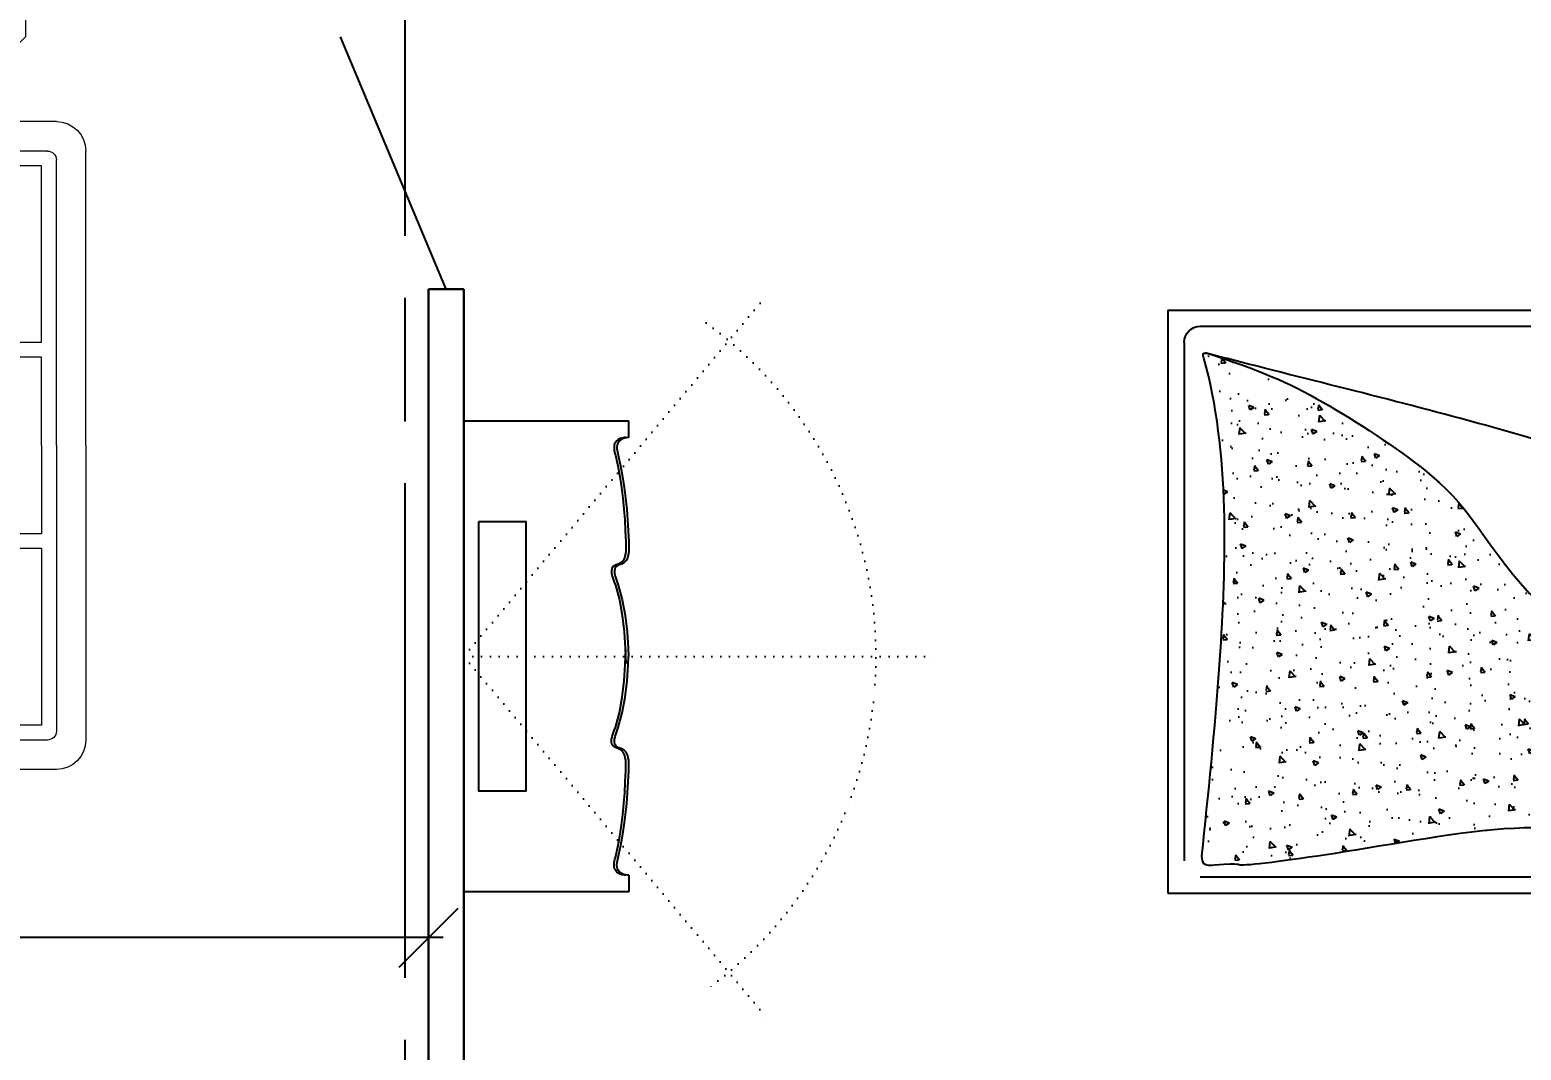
# Model space of a CAD drawing. Header units: inches. Extents: x 2870606 to 3671143, y -733551 to -473558.
# Drawn here: x 3565669 to 3570736, y -517377 to -513912 of the extents above; entities that cross this region are included whole.
import ezdxf

# ---------------------------------------------------------------- set-up
doc = ezdxf.new("R2010")
doc.units = ezdxf.units.IN
doc.header["$MEASUREMENT"] = 0
for name, pattern in [('ACAD_ISO07W100', [3, 0, -3]), ('ACAD_ISO08W100', [36, 24, -3, 6, -3]), ('NIEIOIAY', [0])]:
    doc.linetypes.add(name, pattern=pattern)
doc.layers.add('100_FURNITURE', color=25, linetype='Continuous')
doc.layers.add('МЕБЕЛИРОВКА', color=7, linetype='Continuous')
doc.styles.add('J~stule', font='dutch.ttf')
doc.dimstyles.new('J~style', dxfattribs={"dimscale": 100, "dimtxt": 2.5, "dimasz": 2, "dimexe": 0.55, "dimexo": 0.725, "dimtad": 1, "dimdec": 0, "dimdsep": 46, "dimtxsty": 'J~stule', "dimblk": 'OBLIQUE', "dimcen": 2, "dimdle": 0.5, "dimadec": 0, "dimazin": 0, "dimtfac": 1, "dimtdec": 0, "dimtmove": 0, "dimatfit": 3, "dimfxl": 1, "dimarcsym": 0})

# ---------------------------------------------------------------- blocks, each defined once
blk = doc.blocks.new('iy6tito6ot76o')
at = {"layer": '100_FURNITURE'}
h = blk.add_hatch(dxfattribs=at)
h.set_pattern_fill('AR-CONC', color=256, angle=180, style=0)
h.set_pattern_definition([(230, (2869573.83, 216895.09), (-182.18467, 15.9391), [19.05, -209.55]), (175, (2869573.83, 216895.1), (35.2428, -191.05664), [15.24, -167.64]), (280.451, (2869558.65, 216896.42), (-146.9425, -175.1167), [16.19, -178.09]), (226.1842, (2869573.83, 216844.3), (-271.079, 42.0423), [28.575, -314.325]), (276.6356, (2869551.24, 216847.8), (-237.4042, -247.4256), [24.285, -267.135]), (171.184, (2869573.83, 216844.3), (-237.4046, -247.4251), [22.86, -251.46]), (201, (2869548.43, 216856.99), (-151.6149, 102.2655), [19.05, -209.55]), (146, (2869548.43, 216857), (-61.802, -184.188), [15.24, -167.64]), (251.4514, (2869535.8, 216865.51), (-213.4165, -81.92286), [16.19, -178.09]), (217.5, (2869573.83, 216895.09), (-3.0886, -84.55504), [0, -165.608, 0, -170.18, 0, -168.275]), (187.5, (2869573.83, 216895.09), (-66.81966, -100.18057), [0, -97.028, 0, -161.798, 0, -64.135]), (147.5, (2869630.474, 216895.09), (-135.590595, 5.72874), [0, -63.5, 0, -198.12, 0, -262.89]), (137.5, (2869655.87, 216895.09), (-148.12918, -25.4265), [0, -82.55, 0, -131.572, 0, -186.69])])
edge = h.paths.add_edge_path()
edge.add_spline(control_points=[(2850367.2, 262864), (2850389.4, 262654.6), (2850440.9, 262169.8), (2850463.6, 261479.6), (2850367.5, 261149.4), (2850389.5, 261156.6), (2850404.1, 261161.5), (2850404.7, 261161.7)], knot_values=[5766.267478, 5766.267478, 5766.267478, 5766.267478, 6326.544882, 7063.125625, 7075.853468, 7104.137891, 7105.215597, 7105.215597, 7105.215597, 7105.215597], degree=3, periodic=0)
edge.add_spline(control_points=[(2850404.7, 261161.7), (2850593, 261224.6), (2850752.5, 261295.9), (2851288, 261646.3), (2851309.4, 261782), (2851491, 261982.6), (2851582.2, 261825.2), (2851682.7, 261708.1), (2851788, 261619.1), (2851869.7, 261557.4), (2851832.7, 261609.1), (2851812.4, 261639), (2851802.7, 261653.8)], knot_values=[7105.215597, 7105.215597, 7105.215597, 7105.215597, 7482.255608, 7822.118426, 8365.070605, 8376.683952, 8384.467459, 8620.875161, 8806.816714, 8824.217175, 8839.174614, 8855.523867, 8855.523867, 8855.523867, 8855.523867], degree=3, periodic=0)
edge.add_arc((2851966.2, 261616.1), 167.9, 526.9789, 526.98, ccw=False)
edge.add_spline(control_points=[(2851802.7, 261653.8), (2851779, 261690), (2851760.5, 261721.1), (2851746.3, 261748.3)], knot_values=[8855.523867, 8855.523867, 8855.523867, 8855.523867, 8895.532423, 8895.532423, 8895.532423, 8895.532423], degree=3, periodic=0)
edge.add_spline(control_points=[(2851746.3, 261748.3), (2851694.4, 261847.4), (2851703.8, 261964.3), (2851729.9, 262096.9), (2851751.6, 262173.7)], knot_values=[8895.532423, 8895.532423, 8895.532423, 8895.532423, 9041.086843, 9254.378307, 9254.378307, 9254.378307, 9254.378307], degree=3, periodic=0)
edge.add_spline(control_points=[(2851751.6, 262173.7), (2851738.6, 262218.6), (2851707, 262358.1), (2851737.1, 262501.7), (2851757.5, 262598.9)], knot_values=[94.285977, 94.285977, 94.285977, 94.285977, 220.862167, 485.908125, 485.908125, 485.908125, 485.908125], degree=3, periodic=0)
edge.add_spline(control_points=[(2851757.5, 262598.9), (2851757.6, 262603.6), (2851759.9, 262647.6), (2851772.5, 262691.4), (2851783.7, 262730.5)], knot_values=[0, 0, 0, 0, 13.110285, 122.324981, 122.324981, 122.324981, 122.324981], degree=3, periodic=0)
edge.add_spline(control_points=[(2851783.7, 262730.5), (2851825.7, 262706.3), (2851881.3, 262674.3), (2851940.6, 262674.3), (2851955.1, 262675.8)], knot_values=[0, 0, 0, 0, 126.546295, 167.288555, 167.288555, 167.288555, 167.288555], degree=3, periodic=0)
edge.add_spline(control_points=[(2851955.1, 262675.8), (2851965.2, 262710.7), (2851974.6, 262752.8), (2851982.1, 262812.5), (2851747.2, 262790.7), (2851480.4, 262735), (2850869.8, 262853.1), (2850438.8, 262906.9), (2850513.6, 262885.6), (2850371.1, 262898.6), (2850368.3, 262874), (2850367.2, 262864)], knot_values=[3985.05903, 3985.05903, 3985.05903, 3985.05903, 4080.88352, 4095.097586, 4129.948642, 4553.773643, 5047.299708, 5447.379817, 5706.978712, 5742.134282, 5766.267478, 5766.267478, 5766.267478, 5766.267478], degree=3, periodic=0)
for p, q in [((2852460.1, 263509.7), (2851960, 263509.7)), ((2851960, 263509.7), (2851960, 263009.3)), ((2852460.1, 263009.3), (2852460.1, 263509.7)), ((2852225.7, 263094.2), (2852294.2, 263169.5)), ((2852294.2, 263169.5), (2852245.4, 263079.6)), ((2850252.1, 261009.6), (2850252.1, 262989.6)), ((2850252.1, 262989.6), (2852460.1, 262989.6)), ((2851960, 263009.3), (2852460.1, 263009.3)), ((2852184.8, 262741.2), (2852184.8, 262989.6)), ((2852404.7, 261009.6), (2852404.7, 262989.6)), ((2852460.1, 261009.6), (2852460.1, 262989.6)), ((2850362.1, 262934.6), (2852100.3, 262934.6)), ((2850307.1, 261119.6), (2850307.1, 262879.6)), ((2852155.3, 262736.7), (2852155.3, 262879.6)), ((2852155.3, 261867), (2852155.3, 262132.2)), ((2852184.8, 261862.5), (2852184.8, 262136.8)), ((2852155.3, 261119.6), (2852155.3, 261262.6)), ((2852184.8, 261009.6), (2852184.8, 261258.1)), ((2850362.1, 261064.6), (2852100.3, 261064.6)), ((2850252.1, 261009.6), (2852460.1, 261009.6)), ((2851960, 260489.5), (2851960, 260989.9)), ((2851960, 260989.9), (2852460.1, 260989.9)), ((2852460.1, 260989.9), (2852460.1, 260489.5)), ((2852294.2, 260829.7), (2852245.4, 260919.7)), ((2852225.7, 260905.1), (2852294.2, 260829.7)), ((2852460.1, 260489.5), (2851960, 260489.5))]:
    blk.add_line(p, q, dxfattribs=at)
for centre, radius in [((2852308.5, 263185.3), 123.2), ((2852308.5, 263185.3), 117.5), ((2852308.5, 263185.3), 27), ((2852308.5, 263185.3), 21.3), ((2852308.5, 263185.3), 10), ((2852308.5, 260813.9), 123.2), ((2852308.5, 260813.9), 117.5), ((2852308.5, 260813.9), 27), ((2852308.5, 260813.9), 21.3), ((2852308.5, 260813.9), 10)]:
    blk.add_circle(centre, radius, dxfattribs=at)
for centre, radius, start, end in [((2852100.3, 262879.6), 55, 0, 90), ((2852103.3, 262398.3), 303.3, 106.1016, 156.9049), ((2852003.2, 262220.7), 195.6, 95.3037, 182.1083), ((2852009.3, 262387.1), 275.3, 310.1552, 1.8905), ((2851966.2, 261616.1), 167.9, 82.3063, 166.9792), ((2852005.4, 261736.6), 293.4, 274.1611, 352.3438), ((2852098.9, 261736.2), 432.5, 234.7782, 256.1183), ((2850362.1, 261119.6), 55, 180, 270), ((2852100.3, 261119.6), 55, 270, 0)]:
    blk.add_arc(centre, radius, start, end, dxfattribs=at)
for points, knots in [([(2851955.1, 262675.8), (2851965.2, 262710.7), (2851974.6, 262752.8), (2851982.1, 262812.5), (2851747.2, 262790.7), (2851480.4, 262735), (2850869.8, 262853.1), (2850438.8, 262906.9), (2850513.6, 262885.6), (2850371.1, 262898.6), (2850368.3, 262874), (2850367.2, 262864)], [3985.05903, 3985.05903, 3985.05903, 3985.05903, 4080.88352, 4095.097586, 4129.948642, 4553.773643, 5047.299708, 5447.379817, 5706.978712, 5742.134282, 5766.267478, 5766.267478, 5766.267478, 5766.267478]), ([(2850367.2, 262864), (2850389.4, 262654.6), (2850440.9, 262169.8), (2850463.6, 261479.6), (2850367.5, 261149.4), (2850586.3, 261221.6), (2850752, 261295.6), (2851288, 261646.3), (2851309.4, 261782), (2851491, 261982.6), (2851582.2, 261825.2), (2851682.7, 261708.1), (2851788, 261619.1), (2851869.7, 261557.4), (2851691.7, 261806.2), (2851699.7, 261943.5), (2851729.9, 262096.9), (2851751.6, 262173.7)], [5766.267478, 5766.267478, 5766.267478, 5766.267478, 6326.544882, 7063.125625, 7075.853468, 7104.137891, 7482.255608, 7822.118426, 8365.070605, 8376.683952, 8384.467459, 8620.875161, 8806.816714, 8824.217175, 8839.174614, 9041.086843, 9254.378307, 9254.378307, 9254.378307, 9254.378307]), ([(2851802.7, 261653.8), (2851805.7, 261670.6), (2851818.1, 261761.1), (2851799.1, 261851.8), (2851783.7, 261925.7)], [355.798164, 355.798164, 355.798164, 355.798164, 402.016842, 604.685285, 604.685285, 604.685285, 604.685285]), ([(2851783.7, 261268.8), (2851772.5, 261307.9), (2851747.1, 261396.1), (2851763.8, 261485.2), (2851775.5, 261535)], [0, 0, 0, 0, 109.214696, 246.634525, 246.634525, 246.634525, 246.634525])]:
    blk.add_open_spline(points, degree=3, knots=knots, dxfattribs=at)
for points in [[(2851783.7, 262730.5), (2851911.9, 262676.2), (2852054.8, 262701.9), (2852220.5, 262739), (2852306.4, 262696.2)], [(2851783.7, 262730.5), (2851758.2, 262613), (2851809.2, 262295), (2851783.7, 262073.6)], [(2852306.4, 262696.2), (2852277.7, 262599.1), (2852283, 262433.9), (2852306.4, 262275.1), (2852338.8, 262206.9), (2852306.4, 262109.1)], [(2852306.4, 262696.2), (2852349.4, 262508.8), (2852338, 262210.7)], [(2851783.7, 262073.6), (2851724.6, 262309.2), (2851757.5, 262598.9)], [(2852306.4, 262109.1), (2852243.8, 262135.8), (2852092.5, 262123.9), (2851923.3, 262135.8), (2851783.7, 262073.6)], [(2852306.4, 261890.1), (2852243.8, 261863.4), (2852092.5, 261875.3), (2851923.3, 261863.4), (2851783.7, 261925.7)], [(2852306.4, 261303.1), (2852277.7, 261400.1), (2852283, 261565.3), (2852306.4, 261724.1), (2852338.8, 261792.3), (2852306.4, 261890.1)], [(2852306.4, 261303.1), (2852339.4, 261585.8), (2852339.7, 261806.8)], [(2851866.6, 261563), (2851468.8, 261440.2), (2850580, 261206.6), (2850378.6, 261155)], [(2851783.7, 261268.8), (2851911.9, 261323), (2852054.8, 261297.3), (2852220.5, 261260.2), (2852306.4, 261303.1)]]:
    blk.add_spline(points, degree=3, dxfattribs=at)
for points in [[(2851783.7, 261925.7), (2851769.1, 261866.7), (2851754.6, 261807.7), (2851746.3, 261748.3)], [(2851743.8, 261525.2), (2851747.4, 261482), (2851752.5, 261438.7), (2851757.7, 261395.4)]]:
    blk.add_open_spline(points, degree=3, dxfattribs=at)
blk = doc.blocks.new('chdhdgh')
at = {"linetype": 'ACAD_ISO07W100', "ltscale": 10}
for q in [(2557763.6, -523234.7), (2558335.1, -524460.4), (2557763.6, -525686)]:
    blk.add_line((2556735.1, -524460.4), q, dxfattribs=at)
at = {"linetype": 'NIEIOIAY'}
for p, q in [((2557295.1, -523660.4), (2556735.1, -523660.4)), ((2557295.1, -523660.4), (2556735.1, -523660.4)), ((2556735.1, -523660.4), (2556735.1, -525260.4)), ((2557295.1, -523717.3), (2557295.1, -523660.4)), ((2557295.1, -523717.3), (2557295.1, -523660.4)), ((2557295.1, -525203.4), (2557295.1, -525260.4)), ((2557295.1, -525203.4), (2557295.1, -525260.4)), ((2556735.1, -525260.4), (2557295.1, -525260.4)), ((2556735.1, -525260.4), (2557295.1, -525260.4))]:
    blk.add_line(p, q, dxfattribs=at)
at = {"linetype": 'Continuous'}
for p, q in [((2557247.3, -523738.7), (2557245.8, -523744)), ((2557247.3, -523738.7), (2557245.8, -523744)), ((2557249.7, -523733.8), (2557247.3, -523738.7)), ((2557249.7, -523733.8), (2557247.3, -523738.7)), ((2557254.3, -523728), (2557249.7, -523733.8)), ((2557254.3, -523728), (2557249.7, -523733.8)), ((2557259.7, -523723.8), (2557254.3, -523728)), ((2557259.7, -523723.8), (2557254.3, -523728)), ((2557257.1, -523738.7), (2557255.7, -523744)), ((2557257.1, -523738.7), (2557255.7, -523744)), ((2557259.5, -523733.8), (2557257.1, -523738.7)), ((2557259.5, -523733.8), (2557257.1, -523738.7)), ((2557264.1, -523728), (2557259.5, -523733.8)), ((2557264.1, -523728), (2557259.5, -523733.8)), ((2557265.6, -523720.9), (2557259.7, -523723.8)), ((2557265.6, -523720.9), (2557259.7, -523723.8)), ((2557269.6, -523723.8), (2557264.1, -523728)), ((2557269.6, -523723.8), (2557264.1, -523728)), ((2557271.5, -523719), (2557265.6, -523720.9)), ((2557271.5, -523719), (2557265.6, -523720.9)), ((2557275.5, -523720.9), (2557269.6, -523723.8)), ((2557275.5, -523720.9), (2557269.6, -523723.8)), ((2557276.9, -523717.9), (2557271.5, -523719)), ((2557276.9, -523717.9), (2557271.5, -523719)), ((2557281.3, -523719), (2557275.5, -523720.9)), ((2557281.3, -523719), (2557275.5, -523720.9)), ((2557281.3, -523717.4), (2557276.9, -523717.9)), ((2557281.3, -523717.4), (2557276.9, -523717.9)), ((2557284.2, -523717.3), (2557281.3, -523717.4)), ((2557284.2, -523717.3), (2557281.3, -523717.4)), ((2557286.7, -523717.9), (2557281.3, -523719)), ((2557286.7, -523717.9), (2557281.3, -523719)), ((2557285.3, -523717.3), (2557284.2, -523717.3)), ((2557285.3, -523717.3), (2557284.2, -523717.3)), ((2557291.1, -523717.4), (2557286.7, -523717.9)), ((2557291.1, -523717.4), (2557286.7, -523717.9)), ((2557294, -523717.3), (2557291.1, -523717.4)), ((2557294, -523717.3), (2557291.1, -523717.4)), ((2557295.1, -523717.3), (2557294, -523717.3)), ((2557295.1, -523717.3), (2557294, -523717.3)), ((2557245.8, -523744), (2557245.3, -523749.4)), ((2557245.8, -523744), (2557245.3, -523749.4)), ((2557245.3, -523749.4), (2557245.4, -523754.9)), ((2557245.3, -523749.4), (2557245.4, -523754.9)), ((2557245.4, -523754.9), (2557246, -523760.6)), ((2557245.4, -523754.9), (2557246, -523760.6)), ((2557246, -523760.6), (2557247, -523766.3)), ((2557246, -523760.6), (2557247, -523766.3)), ((2557247, -523766.3), (2557248.3, -523772)), ((2557247, -523766.3), (2557248.3, -523772)), ((2557248.3, -523772), (2557249.7, -523777.6)), ((2557248.3, -523772), (2557249.7, -523777.6)), ((2557249.7, -523777.6), (2557257.7, -523813.8)), ((2557249.7, -523777.6), (2557257.7, -523813.8)), ((2557255.7, -523744), (2557255.1, -523749.4)), ((2557255.7, -523744), (2557255.1, -523749.4)), ((2557255.1, -523749.4), (2557255.2, -523754.9)), ((2557255.1, -523749.4), (2557255.2, -523754.9)), ((2557255.2, -523754.9), (2557255.8, -523760.6)), ((2557255.2, -523754.9), (2557255.8, -523760.6)), ((2557255.8, -523760.6), (2557256.9, -523766.3)), ((2557255.8, -523760.6), (2557256.9, -523766.3)), ((2557256.9, -523766.3), (2557258.1, -523772)), ((2557256.9, -523766.3), (2557258.1, -523772)), ((2557258.1, -523772), (2557259.5, -523777.6)), ((2557258.1, -523772), (2557259.5, -523777.6)), ((2557259.5, -523777.6), (2557267.5, -523813.8)), ((2557259.5, -523777.6), (2557267.5, -523813.8)), ((2557257.7, -523813.8), (2557264.5, -523850.2)), ((2557257.7, -523813.8), (2557264.5, -523850.2)), ((2557267.5, -523813.8), (2557274.3, -523850.2)), ((2557267.5, -523813.8), (2557274.3, -523850.2)), ((2557264.5, -523850.2), (2557270.1, -523886.7)), ((2557264.5, -523850.2), (2557270.1, -523886.7)), ((2557270.1, -523886.7), (2557274.7, -523923.5)), ((2557270.1, -523886.7), (2557274.7, -523923.5)), ((2557274.3, -523850.2), (2557279.9, -523886.7)), ((2557274.3, -523850.2), (2557279.9, -523886.7)), ((2557279.9, -523886.7), (2557284.5, -523923.5)), ((2557279.9, -523886.7), (2557284.5, -523923.5)), ((2557274.7, -523923.5), (2557278.4, -523960.3)), ((2557274.7, -523923.5), (2557278.4, -523960.3)), ((2557284.5, -523923.5), (2557288.3, -523960.3)), ((2557284.5, -523923.5), (2557288.3, -523960.3)), ((2557278.4, -523960.3), (2557281.4, -523997.3)), ((2557278.4, -523960.3), (2557281.4, -523997.3)), ((2557288.3, -523960.3), (2557291.2, -523997.3)), ((2557288.3, -523960.3), (2557291.2, -523997.3)), ((2557281.4, -523997.3), (2557283.6, -524034.3)), ((2557281.4, -523997.3), (2557283.6, -524034.3)), ((2557283.6, -524034.3), (2557285.3, -524071.3)), ((2557283.6, -524034.3), (2557285.3, -524071.3)), ((2557291.2, -523997.3), (2557293.4, -524034.3)), ((2557291.2, -523997.3), (2557293.4, -524034.3)), ((2557293.4, -524034.3), (2557295.1, -524071.3)), ((2557293.4, -524034.3), (2557295.1, -524071.3)), ((2557285.3, -524071.3), (2557285.7, -524082.9)), ((2557285.3, -524071.3), (2557285.7, -524082.9)), ((2557285.7, -524082.9), (2557285.8, -524094.5)), ((2557285.7, -524082.9), (2557285.8, -524094.5)), ((2557295.1, -524071.3), (2557295.5, -524082.9)), ((2557295.1, -524071.3), (2557295.5, -524082.9)), ((2557295.5, -524082.9), (2557295.6, -524094.5)), ((2557295.5, -524082.9), (2557295.6, -524094.5)), ((2557269.6, -524141.9), (2557260.8, -524146.8)), ((2557269.6, -524141.9), (2557260.8, -524146.8)), ((2557276.2, -524135.1), (2557269.6, -524141.9)), ((2557276.2, -524135.1), (2557269.6, -524141.9)), ((2557279.4, -524141.9), (2557270.6, -524146.8)), ((2557279.4, -524141.9), (2557270.6, -524146.8)), ((2557280.7, -524126.5), (2557276.2, -524135.1)), ((2557280.7, -524126.5), (2557276.2, -524135.1)), ((2557286, -524135.1), (2557279.4, -524141.9)), ((2557286, -524135.1), (2557279.4, -524141.9)), ((2557283.6, -524116.7), (2557280.7, -524126.5)), ((2557283.6, -524116.7), (2557280.7, -524126.5)), ((2557285.2, -524105.9), (2557283.6, -524116.7)), ((2557285.2, -524105.9), (2557283.6, -524116.7)), ((2557285.8, -524094.5), (2557285.2, -524105.9)), ((2557285.8, -524094.5), (2557285.2, -524105.9)), ((2557290.5, -524126.5), (2557286, -524135.1)), ((2557290.5, -524126.5), (2557286, -524135.1)), ((2557293.4, -524116.7), (2557290.5, -524126.5)), ((2557293.4, -524116.7), (2557290.5, -524126.5)), ((2557295, -524105.9), (2557293.4, -524116.7)), ((2557295, -524105.9), (2557293.4, -524116.7)), ((2557295.6, -524094.5), (2557295, -524105.9)), ((2557295.6, -524094.5), (2557295, -524105.9)), ((2557238.3, -524161.7), (2557236.8, -524169.5)), ((2557238.3, -524161.7), (2557236.8, -524169.5)), ((2557236.8, -524169.5), (2557237.2, -524178.4)), ((2557236.8, -524169.5), (2557237.2, -524178.4)), ((2557237.2, -524178.4), (2557239.3, -524188.2)), ((2557237.2, -524178.4), (2557239.3, -524188.2)), ((2557242.5, -524155.3), (2557238.3, -524161.7)), ((2557242.5, -524155.3), (2557238.3, -524161.7)), ((2557239.3, -524188.2), (2557242.4, -524198.4)), ((2557239.3, -524188.2), (2557242.4, -524198.4)), ((2557249.7, -524150.6), (2557242.5, -524155.3)), ((2557249.7, -524150.6), (2557242.5, -524155.3)), ((2557248.1, -524161.7), (2557246.6, -524169.5)), ((2557248.1, -524161.7), (2557246.6, -524169.5)), ((2557246.6, -524169.5), (2557247.1, -524178.4)), ((2557246.6, -524169.5), (2557247.1, -524178.4)), ((2557247.1, -524178.4), (2557249.1, -524188.2)), ((2557247.1, -524178.4), (2557249.1, -524188.2)), ((2557252.3, -524155.3), (2557248.1, -524161.7)), ((2557252.3, -524155.3), (2557248.1, -524161.7)), ((2557249.1, -524188.2), (2557252.2, -524198.4)), ((2557249.1, -524188.2), (2557252.2, -524198.4)), ((2557251, -524150), (2557249.7, -524150.6)), ((2557251, -524150), (2557249.7, -524150.6)), ((2557252.4, -524149.5), (2557251, -524150)), ((2557252.4, -524149.5), (2557251, -524150)), ((2557259.5, -524150.6), (2557252.3, -524155.3)), ((2557259.5, -524150.6), (2557252.3, -524155.3)), ((2557253.8, -524149.1), (2557252.4, -524149.5)), ((2557253.8, -524149.1), (2557252.4, -524149.5)), ((2557255.2, -524148.6), (2557253.8, -524149.1)), ((2557255.2, -524148.6), (2557253.8, -524149.1)), ((2557256.6, -524148.2), (2557255.2, -524148.6)), ((2557256.6, -524148.2), (2557255.2, -524148.6)), ((2557258, -524147.7), (2557256.6, -524148.2)), ((2557258, -524147.7), (2557256.6, -524148.2)), ((2557259.4, -524147.3), (2557258, -524147.7)), ((2557259.4, -524147.3), (2557258, -524147.7)), ((2557260.8, -524146.8), (2557259.4, -524147.3)), ((2557260.8, -524146.8), (2557259.4, -524147.3)), ((2557260.9, -524150), (2557259.5, -524150.6)), ((2557260.9, -524150), (2557259.5, -524150.6)), ((2557262.2, -524149.5), (2557260.9, -524150)), ((2557262.2, -524149.5), (2557260.9, -524150)), ((2557263.6, -524149.1), (2557262.2, -524149.5)), ((2557263.6, -524149.1), (2557262.2, -524149.5)), ((2557265, -524148.6), (2557263.6, -524149.1)), ((2557265, -524148.6), (2557263.6, -524149.1)), ((2557266.4, -524148.2), (2557265, -524148.6)), ((2557266.4, -524148.2), (2557265, -524148.6)), ((2557267.8, -524147.7), (2557266.4, -524148.2)), ((2557267.8, -524147.7), (2557266.4, -524148.2)), ((2557269.2, -524147.3), (2557267.8, -524147.7)), ((2557269.2, -524147.3), (2557267.8, -524147.7)), ((2557270.6, -524146.8), (2557269.2, -524147.3)), ((2557270.6, -524146.8), (2557269.2, -524147.3)), ((2557242.4, -524198.4), (2557246, -524208.8)), ((2557242.4, -524198.4), (2557246, -524208.8)), ((2557246, -524208.8), (2557249.7, -524219.1)), ((2557246, -524208.8), (2557249.7, -524219.1)), ((2557249.7, -524219.1), (2557263.4, -524268.2)), ((2557249.7, -524219.1), (2557263.4, -524268.2)), ((2557252.2, -524198.4), (2557255.8, -524208.8)), ((2557252.2, -524198.4), (2557255.8, -524208.8)), ((2557255.8, -524208.8), (2557259.5, -524219.1)), ((2557255.8, -524208.8), (2557259.5, -524219.1)), ((2557259.5, -524219.1), (2557273.2, -524268.2)), ((2557259.5, -524219.1), (2557273.2, -524268.2)), ((2557263.4, -524268.2), (2557273.1, -524321.5)), ((2557263.4, -524268.2), (2557273.1, -524321.5)), ((2557273.2, -524268.2), (2557282.9, -524321.5)), ((2557273.2, -524268.2), (2557282.9, -524321.5)), ((2557273.1, -524321.5), (2557279.6, -524377)), ((2557273.1, -524321.5), (2557279.6, -524377)), ((2557282.9, -524321.5), (2557289.4, -524377)), ((2557282.9, -524321.5), (2557289.4, -524377)), ((2557279.6, -524377), (2557283.4, -524432.2)), ((2557279.6, -524377), (2557283.4, -524432.2)), ((2557289.4, -524377), (2557293.2, -524432.2)), ((2557289.4, -524377), (2557293.2, -524432.2)), ((2557283.4, -524432.2), (2557285.2, -524484.9)), ((2557283.4, -524432.2), (2557285.2, -524484.9)), ((2557283.4, -524488.5), (2557285.2, -524435.8)), ((2557283.4, -524488.5), (2557285.2, -524435.8)), ((2557293.2, -524432.2), (2557294.2, -524460.4)), ((2557293.2, -524432.2), (2557294.2, -524460.4)), ((2557279.6, -524543.8), (2557283.4, -524488.5)), ((2557279.6, -524543.8), (2557283.4, -524488.5)), ((2557289.4, -524543.8), (2557293.2, -524488.5)), ((2557289.4, -524543.8), (2557293.2, -524488.5)), ((2557293.2, -524488.5), (2557294.2, -524460.4)), ((2557293.2, -524488.5), (2557294.2, -524460.4)), ((2557273.1, -524599.2), (2557279.6, -524543.8)), ((2557273.1, -524599.2), (2557279.6, -524543.8)), ((2557282.9, -524599.2), (2557289.4, -524543.8)), ((2557282.9, -524599.2), (2557289.4, -524543.8)), ((2557263.4, -524652.6), (2557273.1, -524599.2)), ((2557263.4, -524652.6), (2557273.1, -524599.2)), ((2557273.2, -524652.6), (2557282.9, -524599.2)), ((2557273.2, -524652.6), (2557282.9, -524599.2)), ((2557246, -524711.9), (2557249.7, -524701.6)), ((2557246, -524711.9), (2557249.7, -524701.6)), ((2557249.7, -524701.6), (2557263.4, -524652.6)), ((2557249.7, -524701.6), (2557263.4, -524652.6)), ((2557255.8, -524711.9), (2557259.5, -524701.6)), ((2557255.8, -524711.9), (2557259.5, -524701.6)), ((2557259.5, -524701.6), (2557273.2, -524652.6)), ((2557259.5, -524701.6), (2557273.2, -524652.6)), ((2557236.8, -524751.2), (2557237.2, -524742.3)), ((2557236.8, -524751.2), (2557237.2, -524742.3)), ((2557238.3, -524759), (2557236.8, -524751.2)), ((2557238.3, -524759), (2557236.8, -524751.2)), ((2557237.2, -524742.3), (2557239.3, -524732.6)), ((2557237.2, -524742.3), (2557239.3, -524732.6)), ((2557239.3, -524732.6), (2557242.4, -524722.4)), ((2557239.3, -524732.6), (2557242.4, -524722.4)), ((2557242.4, -524722.4), (2557246, -524711.9)), ((2557242.4, -524722.4), (2557246, -524711.9)), ((2557246.6, -524751.2), (2557247.1, -524742.3)), ((2557246.6, -524751.2), (2557247.1, -524742.3)), ((2557248.1, -524759), (2557246.6, -524751.2)), ((2557248.1, -524759), (2557246.6, -524751.2)), ((2557247.1, -524742.3), (2557249.1, -524732.6)), ((2557247.1, -524742.3), (2557249.1, -524732.6)), ((2557249.1, -524732.6), (2557252.2, -524722.4)), ((2557249.1, -524732.6), (2557252.2, -524722.4)), ((2557252.2, -524722.4), (2557255.8, -524711.9)), ((2557252.2, -524722.4), (2557255.8, -524711.9)), ((2557242.5, -524765.5), (2557238.3, -524759)), ((2557242.5, -524765.5), (2557238.3, -524759)), ((2557249.7, -524770.2), (2557242.5, -524765.5)), ((2557249.7, -524770.2), (2557242.5, -524765.5)), ((2557252.3, -524765.5), (2557248.1, -524759)), ((2557252.3, -524765.5), (2557248.1, -524759)), ((2557251, -524770.7), (2557249.7, -524770.2)), ((2557251, -524770.7), (2557249.7, -524770.2)), ((2557252.4, -524771.2), (2557251, -524770.7)), ((2557252.4, -524771.2), (2557251, -524770.7)), ((2557259.5, -524770.2), (2557252.3, -524765.5)), ((2557259.5, -524770.2), (2557252.3, -524765.5)), ((2557253.8, -524771.7), (2557252.4, -524771.2)), ((2557253.8, -524771.7), (2557252.4, -524771.2)), ((2557255.2, -524772.1), (2557253.8, -524771.7)), ((2557255.2, -524772.1), (2557253.8, -524771.7)), ((2557256.6, -524772.6), (2557255.2, -524772.1)), ((2557256.6, -524772.6), (2557255.2, -524772.1)), ((2557258, -524773), (2557256.6, -524772.6)), ((2557258, -524773), (2557256.6, -524772.6)), ((2557259.4, -524773.5), (2557258, -524773)), ((2557259.4, -524773.5), (2557258, -524773)), ((2557260.8, -524773.9), (2557259.4, -524773.5)), ((2557260.8, -524773.9), (2557259.4, -524773.5)), ((2557260.9, -524770.7), (2557259.5, -524770.2)), ((2557260.9, -524770.7), (2557259.5, -524770.2)), ((2557269.6, -524778.8), (2557260.8, -524773.9)), ((2557269.6, -524778.8), (2557260.8, -524773.9)), ((2557262.2, -524771.2), (2557260.9, -524770.7)), ((2557262.2, -524771.2), (2557260.9, -524770.7)), ((2557263.6, -524771.7), (2557262.2, -524771.2)), ((2557263.6, -524771.7), (2557262.2, -524771.2)), ((2557265, -524772.1), (2557263.6, -524771.7)), ((2557265, -524772.1), (2557263.6, -524771.7)), ((2557266.4, -524772.6), (2557265, -524772.1)), ((2557266.4, -524772.6), (2557265, -524772.1)), ((2557267.8, -524773), (2557266.4, -524772.6)), ((2557267.8, -524773), (2557266.4, -524772.6)), ((2557269.2, -524773.5), (2557267.8, -524773)), ((2557269.2, -524773.5), (2557267.8, -524773)), ((2557270.6, -524773.9), (2557269.2, -524773.5)), ((2557270.6, -524773.9), (2557269.2, -524773.5)), ((2557276.2, -524785.7), (2557269.6, -524778.8)), ((2557276.2, -524785.7), (2557269.6, -524778.8)), ((2557279.4, -524778.8), (2557270.6, -524773.9)), ((2557279.4, -524778.8), (2557270.6, -524773.9)), ((2557280.7, -524794.2), (2557276.2, -524785.7)), ((2557280.7, -524794.2), (2557276.2, -524785.7)), ((2557286, -524785.7), (2557279.4, -524778.8)), ((2557286, -524785.7), (2557279.4, -524778.8)), ((2557283.6, -524804), (2557280.7, -524794.2)), ((2557283.6, -524804), (2557280.7, -524794.2)), ((2557290.5, -524794.2), (2557286, -524785.7)), ((2557290.5, -524794.2), (2557286, -524785.7)), ((2557293.4, -524804), (2557290.5, -524794.2)), ((2557293.4, -524804), (2557290.5, -524794.2)), ((2557285.2, -524814.8), (2557283.6, -524804)), ((2557285.2, -524814.8), (2557283.6, -524804)), ((2557283.6, -524886.4), (2557285.3, -524849.4)), ((2557283.6, -524886.4), (2557285.3, -524849.4)), ((2557285.8, -524826.2), (2557285.2, -524814.8)), ((2557285.8, -524826.2), (2557285.2, -524814.8)), ((2557285.3, -524849.4), (2557285.7, -524837.8)), ((2557285.3, -524849.4), (2557285.7, -524837.8)), ((2557285.7, -524837.8), (2557285.8, -524826.2)), ((2557285.7, -524837.8), (2557285.8, -524826.2)), ((2557295, -524814.8), (2557293.4, -524804)), ((2557295, -524814.8), (2557293.4, -524804)), ((2557293.4, -524886.4), (2557295.1, -524849.4)), ((2557293.4, -524886.4), (2557295.1, -524849.4)), ((2557295.6, -524826.2), (2557295, -524814.8)), ((2557295.6, -524826.2), (2557295, -524814.8)), ((2557295.1, -524849.4), (2557295.5, -524837.8)), ((2557295.1, -524849.4), (2557295.5, -524837.8)), ((2557295.5, -524837.8), (2557295.6, -524826.2)), ((2557295.5, -524837.8), (2557295.6, -524826.2)), ((2557281.4, -524923.5), (2557283.6, -524886.4)), ((2557281.4, -524923.5), (2557283.6, -524886.4)), ((2557291.2, -524923.5), (2557293.4, -524886.4)), ((2557291.2, -524923.5), (2557293.4, -524886.4)), ((2557278.4, -524960.4), (2557281.4, -524923.5)), ((2557278.4, -524960.4), (2557281.4, -524923.5)), ((2557288.3, -524960.4), (2557291.2, -524923.5)), ((2557288.3, -524960.4), (2557291.2, -524923.5)), ((2557270.1, -525034), (2557274.7, -524997.3)), ((2557270.1, -525034), (2557274.7, -524997.3)), ((2557274.7, -524997.3), (2557278.4, -524960.4)), ((2557274.7, -524997.3), (2557278.4, -524960.4)), ((2557279.9, -525034), (2557284.5, -524997.3)), ((2557279.9, -525034), (2557284.5, -524997.3)), ((2557284.5, -524997.3), (2557288.3, -524960.4)), ((2557284.5, -524997.3), (2557288.3, -524960.4)), ((2557264.5, -525070.6), (2557270.1, -525034)), ((2557264.5, -525070.6), (2557270.1, -525034)), ((2557274.3, -525070.6), (2557279.9, -525034)), ((2557274.3, -525070.6), (2557279.9, -525034)), ((2557249.7, -525143.1), (2557257.7, -525107)), ((2557249.7, -525143.1), (2557257.7, -525107)), ((2557257.7, -525107), (2557264.5, -525070.6)), ((2557257.7, -525107), (2557264.5, -525070.6)), ((2557259.5, -525143.1), (2557267.5, -525107)), ((2557259.5, -525143.1), (2557267.5, -525107)), ((2557267.5, -525107), (2557274.3, -525070.6)), ((2557267.5, -525107), (2557274.3, -525070.6)), ((2557246, -525160.2), (2557247, -525154.5)), ((2557246, -525160.2), (2557247, -525154.5)), ((2557247, -525154.5), (2557248.3, -525148.8)), ((2557247, -525154.5), (2557248.3, -525148.8)), ((2557248.3, -525148.8), (2557249.7, -525143.1)), ((2557248.3, -525148.8), (2557249.7, -525143.1)), ((2557255.8, -525160.2), (2557256.9, -525154.5)), ((2557255.8, -525160.2), (2557256.9, -525154.5)), ((2557256.9, -525154.5), (2557258.1, -525148.8)), ((2557256.9, -525154.5), (2557258.1, -525148.8)), ((2557258.1, -525148.8), (2557259.5, -525143.1)), ((2557258.1, -525148.8), (2557259.5, -525143.1)), ((2557245.3, -525171.4), (2557245.4, -525165.8)), ((2557245.3, -525171.4), (2557245.4, -525165.8)), ((2557245.8, -525176.8), (2557245.3, -525171.4)), ((2557245.8, -525176.8), (2557245.3, -525171.4)), ((2557245.4, -525165.8), (2557246, -525160.2)), ((2557245.4, -525165.8), (2557246, -525160.2)), ((2557247.3, -525182), (2557245.8, -525176.8)), ((2557247.3, -525182), (2557245.8, -525176.8)), ((2557249.7, -525187), (2557247.3, -525182)), ((2557249.7, -525187), (2557247.3, -525182)), ((2557254.3, -525192.7), (2557249.7, -525187)), ((2557254.3, -525192.7), (2557249.7, -525187)), ((2557259.7, -525196.9), (2557254.3, -525192.7)), ((2557259.7, -525196.9), (2557254.3, -525192.7)), ((2557255.1, -525171.4), (2557255.2, -525165.8)), ((2557255.1, -525171.4), (2557255.2, -525165.8)), ((2557255.7, -525176.8), (2557255.1, -525171.4)), ((2557255.7, -525176.8), (2557255.1, -525171.4)), ((2557255.2, -525165.8), (2557255.8, -525160.2)), ((2557255.2, -525165.8), (2557255.8, -525160.2)), ((2557257.1, -525182), (2557255.7, -525176.8)), ((2557257.1, -525182), (2557255.7, -525176.8)), ((2557259.5, -525187), (2557257.1, -525182)), ((2557259.5, -525187), (2557257.1, -525182)), ((2557264.1, -525192.7), (2557259.5, -525187)), ((2557264.1, -525192.7), (2557259.5, -525187)), ((2557265.6, -525199.9), (2557259.7, -525196.9)), ((2557265.6, -525199.9), (2557259.7, -525196.9)), ((2557269.6, -525196.9), (2557264.1, -525192.7)), ((2557269.6, -525196.9), (2557264.1, -525192.7)), ((2557271.5, -525201.8), (2557265.6, -525199.9)), ((2557271.5, -525201.8), (2557265.6, -525199.9)), ((2557275.5, -525199.9), (2557269.6, -525196.9)), ((2557275.5, -525199.9), (2557269.6, -525196.9)), ((2557276.9, -525202.8), (2557271.5, -525201.8)), ((2557276.9, -525202.8), (2557271.5, -525201.8)), ((2557281.3, -525201.8), (2557275.5, -525199.9)), ((2557281.3, -525201.8), (2557275.5, -525199.9)), ((2557281.3, -525203.3), (2557276.9, -525202.8)), ((2557281.3, -525203.3), (2557276.9, -525202.8)), ((2557286.7, -525202.8), (2557281.3, -525201.8)), ((2557286.7, -525202.8), (2557281.3, -525201.8)), ((2557284.2, -525203.4), (2557281.3, -525203.3)), ((2557284.2, -525203.4), (2557281.3, -525203.3)), ((2557285.3, -525203.4), (2557284.2, -525203.4)), ((2557285.3, -525203.4), (2557284.2, -525203.4)), ((2557291.1, -525203.3), (2557286.7, -525202.8)), ((2557291.1, -525203.3), (2557286.7, -525202.8)), ((2557294, -525203.4), (2557291.1, -525203.3)), ((2557294, -525203.4), (2557291.1, -525203.3)), ((2557295.1, -525203.4), (2557294, -525203.4)), ((2557295.1, -525203.4), (2557294, -525203.4))]:
    blk.add_line(p, q, dxfattribs=at)
at = {"linetype": 'ByBlock'}
blk.add_lwpolyline([(2556785.1, -524916.9), (2556785.1, -524003.9), (2556946.2, -524003.9), (2556946.2, -524916.9)], close=True, dxfattribs=at)
at = {"linetype": 'ACAD_ISO07W100', "ltscale": 10}
blk.add_arc((2556735.1, -524460.4), 1400, 305.9998, 54.0002, dxfattribs=at)
blk = doc.blocks.new('ydyyd')
at = {"layer": 'МЕБЕЛИРОВКА', "lineweight": 13}
for p, q in [((731232.4, 155065), (730612.4, 155065)), ((730582.4, 154995), (730582.4, 155035)), ((731202.4, 154965), (730612.4, 154965)), ((731332.4, 153965), (731332.4, 154965)), ((731182.4, 154915), (730662.4, 154915)), ((731182.4, 154315), (731182.4, 154915)), ((731232.4, 153965), (731232.4, 154935)), ((730632.4, 154345), (730632.4, 154885)), ((729032.4, 154266.6), (729161.7, 154395.9)), ((729161.7, 154395.9), (730003.1, 154395.9)), ((730003.1, 154395.9), (730132.4, 154266.6)), ((729082.4, 154245.9), (729182.4, 154345.9)), ((729182.4, 154345.9), (729982.4, 154345.9)), ((729982.4, 154345.9), (730082.4, 154245.9)), ((731182.4, 154315), (730662.4, 154315)), ((729032.4, 153425.2), (729032.4, 154266.6)), ((729082.4, 153445.9), (729082.4, 154245.9)), ((730082.4, 154245.9), (730082.4, 153445.9)), ((730132.4, 154266.6), (730132.4, 153425.2)), ((731182.4, 154265), (730662.4, 154265)), ((731182.4, 153965), (731182.4, 154265)), ((730632.4, 153965), (730632.4, 154235)), ((730632.4, 153965), (730632.4, 153695)), ((731182.4, 153965), (731182.4, 153665)), ((731232.4, 153965), (731232.4, 152995)), ((731332.4, 153965), (731332.4, 152965)), ((731182.4, 153665), (730662.4, 153665)), ((730632.4, 153585), (730632.4, 153045)), ((731182.4, 153615), (730662.4, 153615)), ((731182.4, 153615), (731182.4, 153015)), ((729182.4, 153345.9), (729082.4, 153445.9)), ((729982.4, 153345.9), (730082.4, 153445.9)), ((729161.7, 153295.9), (729032.4, 153425.2)), ((730003.1, 153295.9), (730132.4, 153425.2)), ((729982.4, 153345.9), (729182.4, 153345.9)), ((730003.1, 153295.9), (729161.7, 153295.9)), ((731182.4, 153015), (730662.4, 153015)), ((730582.4, 152935), (730582.4, 152895)), ((731202.4, 152965), (730612.4, 152965)), ((731232.4, 152865), (730612.4, 152865)), ((728848.9, 152745.9), (728808.9, 152745.9)), ((730258.9, 152745.9), (730298.9, 152745.9)), ((728778.9, 152095.9), (728778.9, 152715.9)), ((728878.9, 152125.9), (728878.9, 152715.9)), ((729498.9, 152695.9), (728958.9, 152695.9)), ((729608.9, 152695.9), (730148.9, 152695.9)), ((730228.9, 152125.9), (730228.9, 152715.9)), ((730328.9, 152095.9), (730328.9, 152715.9)), ((728928.9, 152145.9), (728928.9, 152665.9)), ((729528.9, 152145.9), (729528.9, 152665.9)), ((729578.9, 152145.9), (729578.9, 152665.9)), ((730178.9, 152145.9), (730178.9, 152665.9)), ((730618.2, 152665), (730528.9, 152575.7)), ((730618.2, 152665), (731039.6, 152665)), ((731039.6, 152665), (731128.9, 152575.7)), ((730528.9, 152154.3), (730528.9, 152575.7)), ((730638.9, 152615), (730578.9, 152555)), ((730638.9, 152615), (731018.9, 152615)), ((731018.9, 152615), (731078.9, 152555)), ((731128.9, 152575.7), (731128.9, 152154.3)), ((730578.9, 152175), (730578.9, 152555)), ((731078.9, 152555), (731078.9, 152175)), ((730578.9, 152175), (730638.9, 152115)), ((731018.9, 152115), (731078.9, 152175)), ((729528.9, 152145.9), (728928.9, 152145.9)), ((729578.9, 152145.9), (730178.9, 152145.9)), ((730528.9, 152154.3), (730618.2, 152065)), ((731039.6, 152065), (731128.9, 152154.3)), ((729553.9, 152095.9), (728908.9, 152095.9)), ((729553.9, 152095.9), (730198.9, 152095.9)), ((731039.6, 152065), (730618.2, 152065)), ((731018.9, 152115), (730638.9, 152115)), ((729553.9, 151995.9), (728878.9, 151995.9)), ((729553.9, 151995.9), (730228.9, 151995.9))]:
    blk.add_line(p, q, dxfattribs=at)
for centre, radius, start, end in [((730612.4, 155035), 30, 90, 180), ((731232.4, 154965), 100, 0, 90), ((730612.4, 154995), 30, 180, 270), ((731202.4, 154935), 30, 0, 90), ((730662.4, 154885), 30, 90, 180), ((730662.4, 154345), 30, 180, 270), ((730662.4, 154235), 30, 90, 180), ((730662.4, 153695), 30, 180, 270), ((730662.4, 153585), 30, 90, 180), ((730662.4, 153045), 30, 180, 270), ((731202.4, 152995), 30, 270, 0), ((730612.4, 152935), 30, 90, 180), ((731232.4, 152965), 100, 270, 0), ((730612.4, 152895), 30, 180, 270), ((728808.9, 152715.9), 30, 90, 180), ((728848.9, 152715.9), 30, 0, 90), ((730258.9, 152715.9), 30, 90, 180), ((730298.9, 152715.9), 30, 0, 90), ((728958.9, 152665.9), 30, 90, 180), ((729498.9, 152665.9), 30, 0, 90), ((729608.9, 152665.9), 30, 90, 180), ((730148.9, 152665.9), 30, 0, 90), ((728908.9, 152125.9), 30, 180, 270), ((730198.9, 152125.9), 30, 270, 0), ((728878.9, 152095.9), 100, 180, 270), ((730228.9, 152095.9), 100, 270, 0)]:
    blk.add_arc(centre, radius, start, end, dxfattribs=at)
blk = doc.blocks.new('_Oblique')
at = {"color": 0, "linetype": 'ByBlock', "lineweight": -2}
blk.add_line((-0.5, -0.5), (0.5, 0.5), dxfattribs=at)
blk = doc.blocks.new('*D828')
at = {"color": 0, "lineweight": -2, "transparency": 16777216}
for p, q in [((3562143.7, -517198), (3562143.7, -516940)), ((3567023.7, -518082.3), (3567023.7, -516940)), ((3567073.7, -516995), (3562093.7, -516995))]:
    blk.add_line(p, q, dxfattribs=at)
at = {"layer": 'Defpoints', "color": 0, "lineweight": 35, "transparency": 16777216}
for p in [(3562143.7, -516995), (3562143.7, -517270.5), (3567023.7, -518154.8)]:
    blk.add_point(p, dxfattribs=at)
at = {"color": 0, "lineweight": -2, "transparency": 16777216, "xscale": 200, "yscale": 200, "zscale": 200, "rotation": 180}
blk.add_blockref('_Oblique', (3562143.7, -516995), dxfattribs=at)
at = {"color": 0, "lineweight": -2, "transparency": 16777216, "xscale": 200, "yscale": 200, "zscale": 200}
blk.add_blockref('_Oblique', (3567023.7, -516995), dxfattribs=at)
at = {"color": 0, "transparency": 16777216, "insert": (3564583.7, -516804.8), "char_height": 250, "attachment_point": 5, "style": 'J~stule'}
blk.add_mtext('4880', dxfattribs=at)

msp = doc.modelspace()

# ---------------------------------------------------------------- linework, layer by layer
at = {"color": 252, "linetype": 'ACAD_ISO08W100', "ltscale": 70}
msp.add_line((3566943.68, -524692.02), (3566943.68, -496403.85), dxfattribs=at)
at = {"color": 0}
msp.add_line((3567083.68, -514793.09), (3566724.18, -513936.42), dxfattribs=at)
at = {"lineweight": 30}
for p, q in [((3567023.68, -518223.13), (3567023.68, -514793.09)), ((3567023.68, -514793.09), (3567143.68, -514793.09)), ((3567143.68, -517423.12), (3567143.68, -514793.09))]:
    msp.add_line(p, q, dxfattribs=at)

# ---------------------------------------------------------------- block references
at = {"xscale": -1, "rotation": 180}
msp.add_blockref('ydyyd', (2834526.64, -361359.03, 94.6), dxfattribs=at)
at = {"color": 1, "xscale": -1, "rotation": 180}
msp.add_blockref('iy6tito6ot76o', (719283.62, -253854.52), dxfattribs=at)
at = {"color": 1, "lineweight": 35, "xscale": -1, "rotation": 180}
msp.add_blockref('chdhdgh', (1010408.55, -1040500.33), dxfattribs=at)

# ---------------------------------------------------------------- dimensions: what is measured, and where the dimension line sits
dim = msp.add_linear_dim(base=(3562143.68, -516994.99), p1=(3567023.68, -518154.79), p2=(3562143.68, -517270.48), dimstyle='J~style', override={"dimdec": 1, "dimtdec": 1})
dim.commit()
dim.dimension.update_dxf_attribs({"geometry": '*D828', "text_midpoint": (3564583.68, -516804.8)})

doc.saveas('drawing.dxf')
